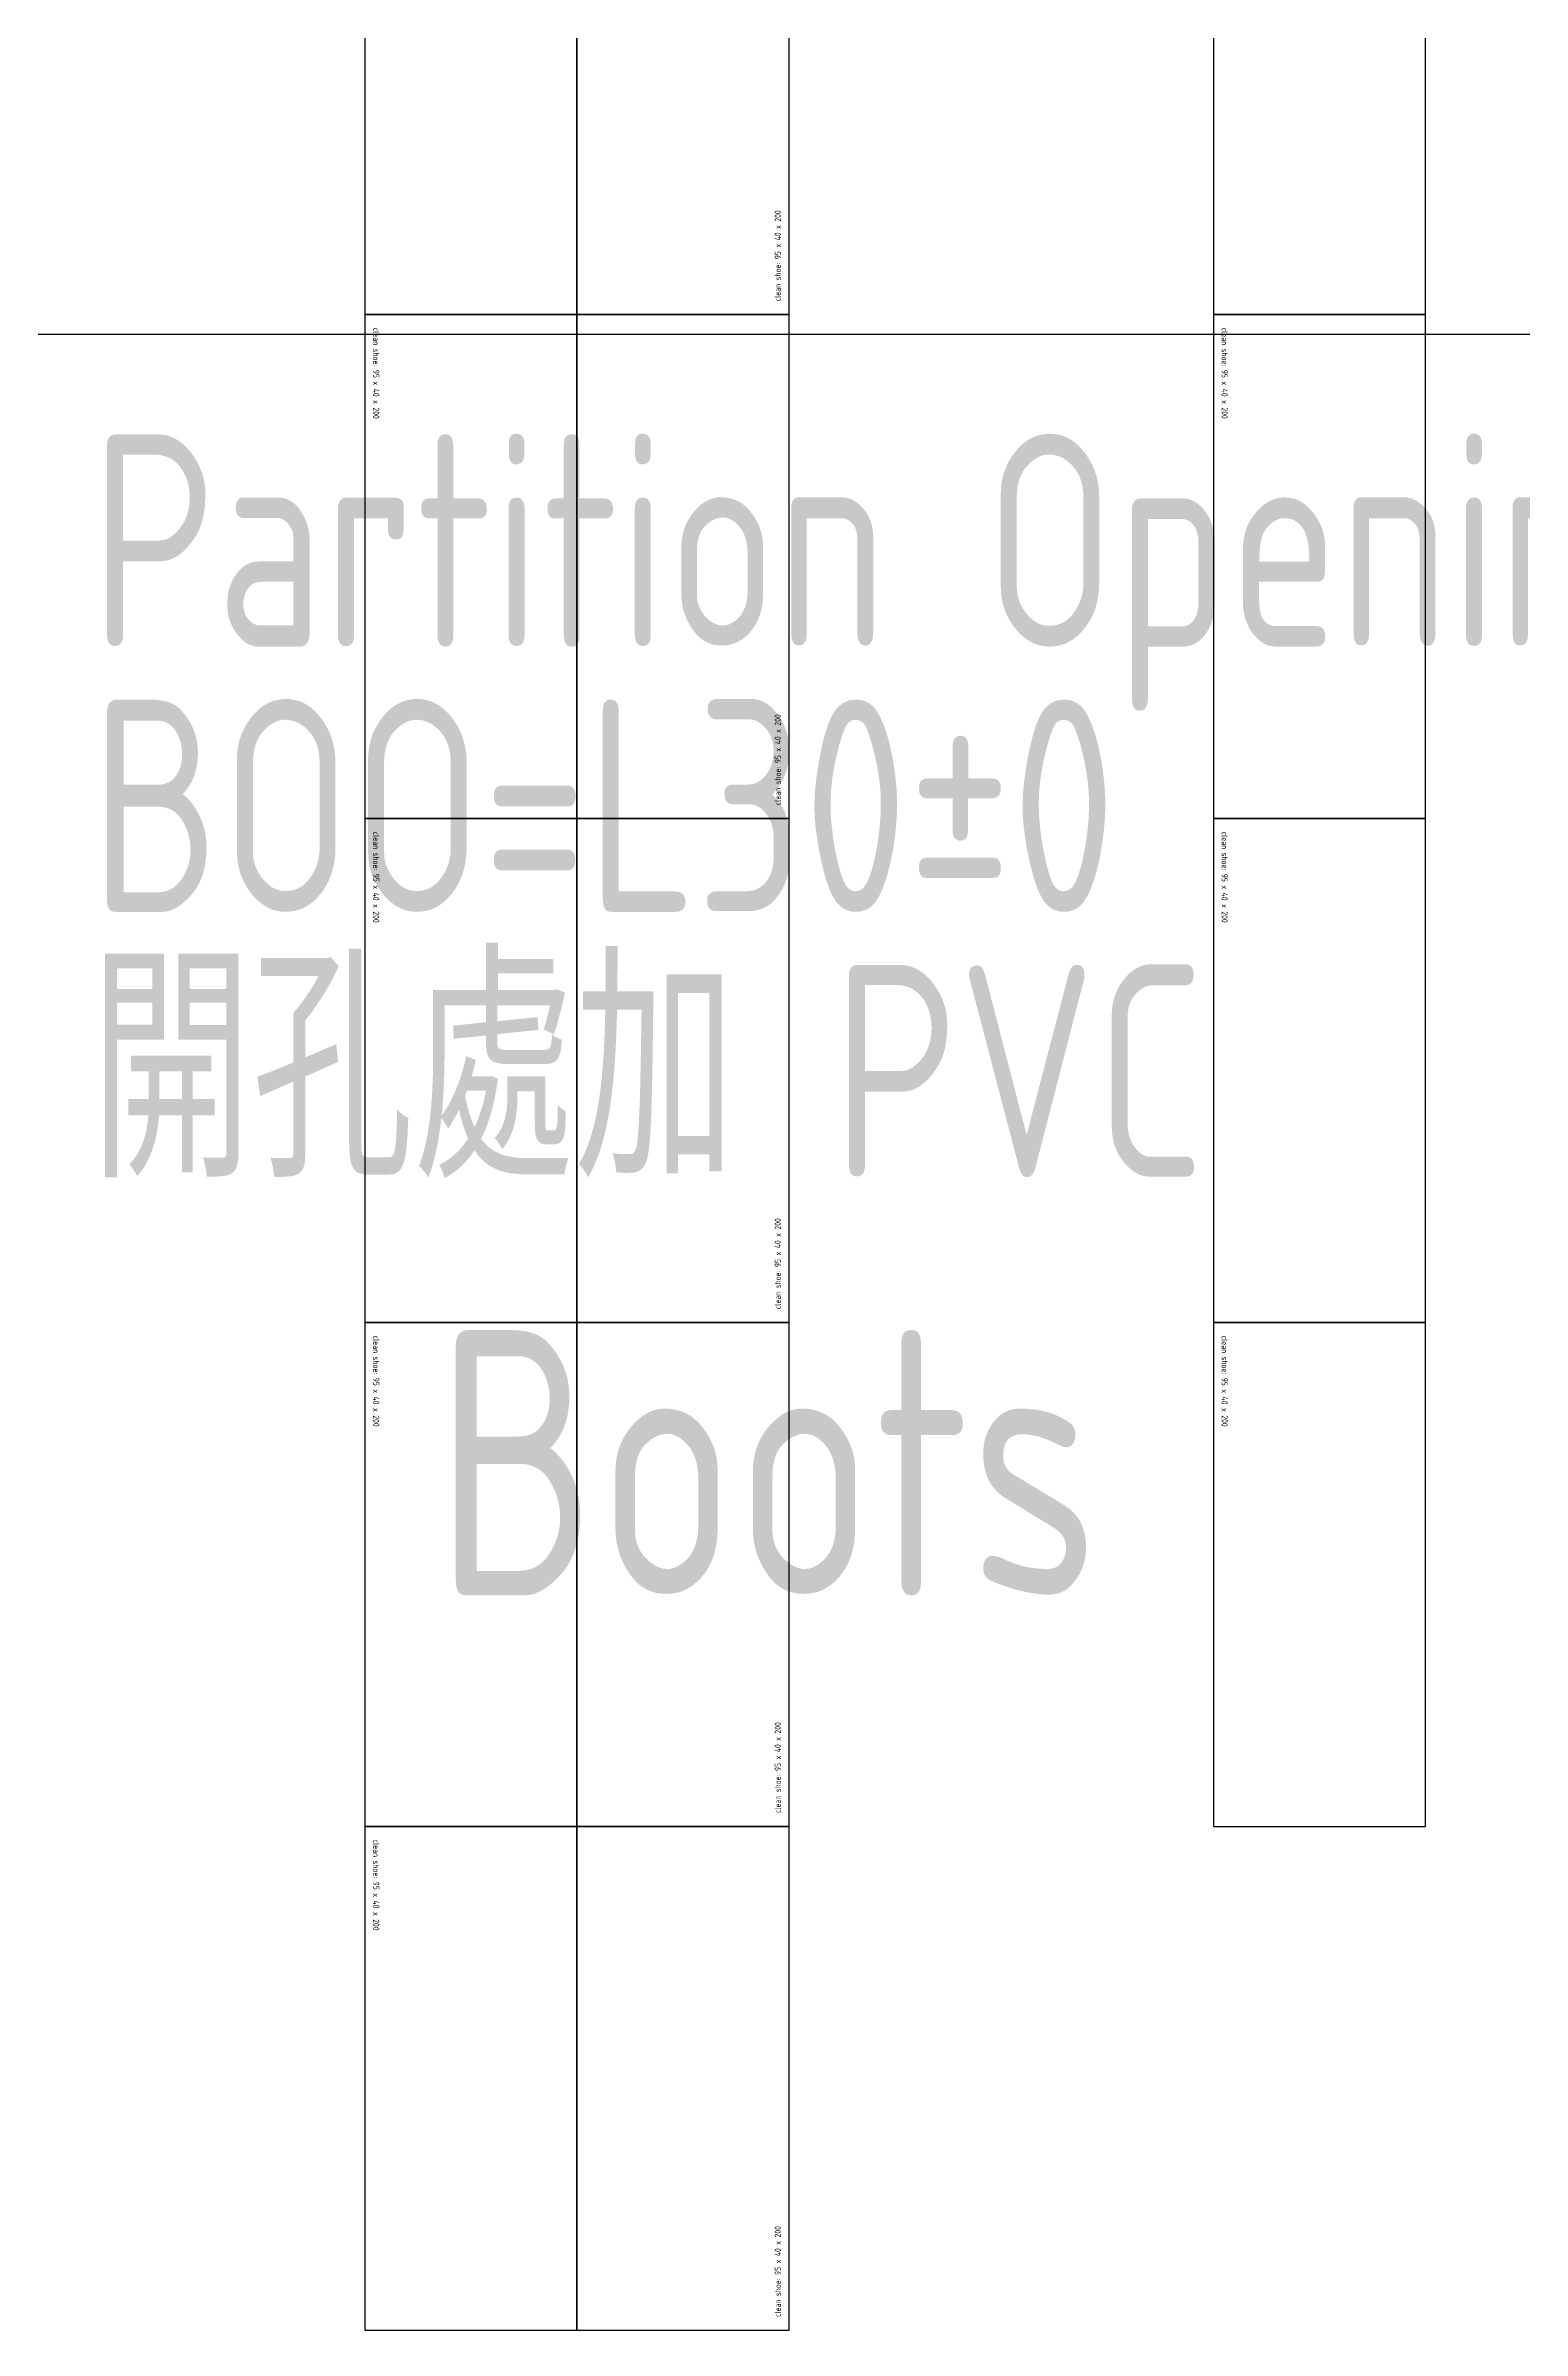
# Model space of a CAD drawing. Extents: x -32000 to 290600, y -29000 to 131250.
# Drawn here: x 247573 to 250358, y 7037 to 11344 of the extents above; entities that cross this region are included whole.
import ezdxf
from ezdxf.enums import TextEntityAlignment as Align

# ---------------------------------------------------------------- set-up
doc = ezdxf.new("R2010")
doc.units = 0
doc.header["$LTSCALE"] = 10
for name, color, linetype in [('XFDP30$0$A-C1-PVC (8K於 50K時拆除)', 2, 'XFDP30$0$ZIGZAG'), ('XFDP30$0$A-CR-TXT', 2, 'Continuous'), ('XFDP30$0$B-Eq pattern (Belong to quotation) (50K)', 2, 'Continuous'), ('XFDP30$0$SM-TXT', 3, 'Continuous'), ('XFM7P30ICA$0$XFDP30$0$A-CR-TXT', 2, 'Continuous'), ('XFM7P30ICA$0$XFDP30$0$B-Eq pattern (Belong to quotation)', 2, 'Continuous')]:
    doc.layers.add(name, color=color, linetype=linetype)
doc.styles.add('XFDP30$0$AA-TXT', font='isocp.shx', dxfattribs={"width": 0.8, "bigfont": 'china.shx'})
doc.styles.add('XFM7P30ICA$0$XFDP30$0$AA-TXT', font='isocp.shx', dxfattribs={"width": 0.8, "bigfont": 'china.shx'})
doc.linetypes.add('XFDP30$0$ZIGZAG', pattern='A,0.0001,-0.2,[131,ltypeshp.shx,S=0.2,R=0,X=-0.2,Y=0],-0.4,[131,ltypeshp.shx,S=0.2,R=180,X=0.2,Y=0],-0.2', length=0.8001)

# ---------------------------------------------------------------- blocks, each defined once
blk = doc.blocks.new('XFDP30$0$~boots_95 x 40 x 200')
for p, q in [((950, 400), (0, 400)), ((0, 400), (0, 0)), ((950, 0), (950, 400)), ((0, 0), (950, 0)), ((0, 0), (950, 0))]:
    blk.add_line(p, q)
blk.add_lwpolyline([(0, 0), (475, 0)])
at = {"color": 1, "style": 'XFDP30$0$AA-TXT', "width": 0.8}
blk.add_text('clean shoe: 95 x 40 x 200', height=11.7, dxfattribs=at).set_placement((25.2, 15.5))
blk = doc.blocks.new('XFDP30')
at = {"layer": 'XFDP30$0$A-C1-PVC (8K於 50K時拆除)', "ltscale": 0.25}
blk.add_line((246916, 10800), (259225, 10800), dxfattribs=at)
at = {"layer": 'XFDP30$0$B-Eq pattern (Belong to quotation) (50K)'}
for p, rotation in [((248175, 11787.2), 270), ((248975, 10837.2), 90), ((249775, 11787.2), 270), ((248175, 10837.2), 270), ((248975, 9887.2), 90), ((249775, 10837.2), 270), ((248175, 9887.2), 270), ((248975, 8937.2), 90), ((249775, 9887.2), 270), ((248175, 8937.2), 270), ((248975, 7987.2), 90), ((249775, 8937.2), 270), ((248175, 7987.2), 270), ((248975, 7037.2), 90)]:
    blk.add_blockref('XFDP30$0$~boots_95 x 40 x 200', p, dxfattribs=dict(at, rotation=rotation))
at = {"layer": 'XFDP30$0$A-CR-TXT', "style": 'XFDP30$0$AA-TXT', "width": 0.8}
blk.add_text('Boots', height=500, dxfattribs=at).set_placement((248934.2, 8422.8), align=Align.CENTER)
at = {"layer": 'XFDP30$0$SM-TXT', "style": 'XFDP30$0$AA-TXT', "width": 0.8}
for s, p in [('Partition Opening W120xH240 CM', (247658, 10411.2)), ('BOO=L30%%P0', (247658, 9911.2)), ('開孔處加 PVC', (247658, 9411.2))]:
    blk.add_text(s, height=400, dxfattribs=at).set_placement(p, align=Align.MIDDLE_LEFT)
blk = doc.blocks.new('H12PL3')
blk.add_blockref('XFDP30', (0, 0))
blk = doc.blocks.new('XFM7P30ICA$0$XFDP30$0$~boots_95 x 40 x 200')
for p, q in [((950, 400), (0, 400)), ((0, 400), (0, 0)), ((950, 0), (950, 400)), ((0, 0), (950, 0)), ((0, 0), (950, 0))]:
    blk.add_line(p, q)
blk.add_lwpolyline([(0, 0), (475, 0)])
at = {"color": 1, "style": 'XFM7P30ICA$0$XFDP30$0$AA-TXT', "width": 0.8}
blk.add_text('clean shoe: 95 x 40 x 200', height=11.7, dxfattribs=at).set_placement((25.2, 15.5))
blk = doc.blocks.new('XFM7P30ICA$0$XFDP30')
at = {"layer": 'XFM7P30ICA$0$XFDP30$0$B-Eq pattern (Belong to quotation)'}
for p, rotation in [((248175, 11787.2), 270), ((248975, 10837.2), 89.99999999999999), ((249775, 11787.2), 270), ((248175, 10837.2), 270), ((248975, 9887.2), 89.99999999999999), ((249775, 10837.2), 270), ((248175, 9887.2), 270), ((248975, 8937.2), 89.99999999999999), ((249775, 9887.2), 270), ((248175, 8937.2), 270), ((248975, 7987.2), 89.99999999999999), ((249775, 8937.2), 270), ((248175, 7987.2), 270), ((248975, 7037.2), 89.99999999999999)]:
    blk.add_blockref('XFM7P30ICA$0$XFDP30$0$~boots_95 x 40 x 200', p, dxfattribs=dict(at, rotation=rotation))
at = {"layer": 'XFM7P30ICA$0$XFDP30$0$A-CR-TXT', "style": 'XFM7P30ICA$0$XFDP30$0$AA-TXT', "width": 0.8}
blk.add_text('Boots', height=500, dxfattribs=at).set_placement((248934.2, 8422.8), align=Align.CENTER)
blk = doc.blocks.new('XFM7P30ICA$0$H12PL3')
blk.add_blockref('XFM7P30ICA$0$XFDP30', (0, 0))
blk = doc.blocks.new('XFM7P30ICA')
for name in ['XFM7P30ICA$0$H12PL3', 'XFM7P30ICA$0$XFDP30']:
    blk.add_blockref(name, (0, 0))

msp = doc.modelspace()

# ---------------------------------------------------------------- block references
for name in ['H12PL3', 'XFM7P30ICA']:
    msp.add_blockref(name, (0, 0))

doc.saveas('drawing.dxf')
